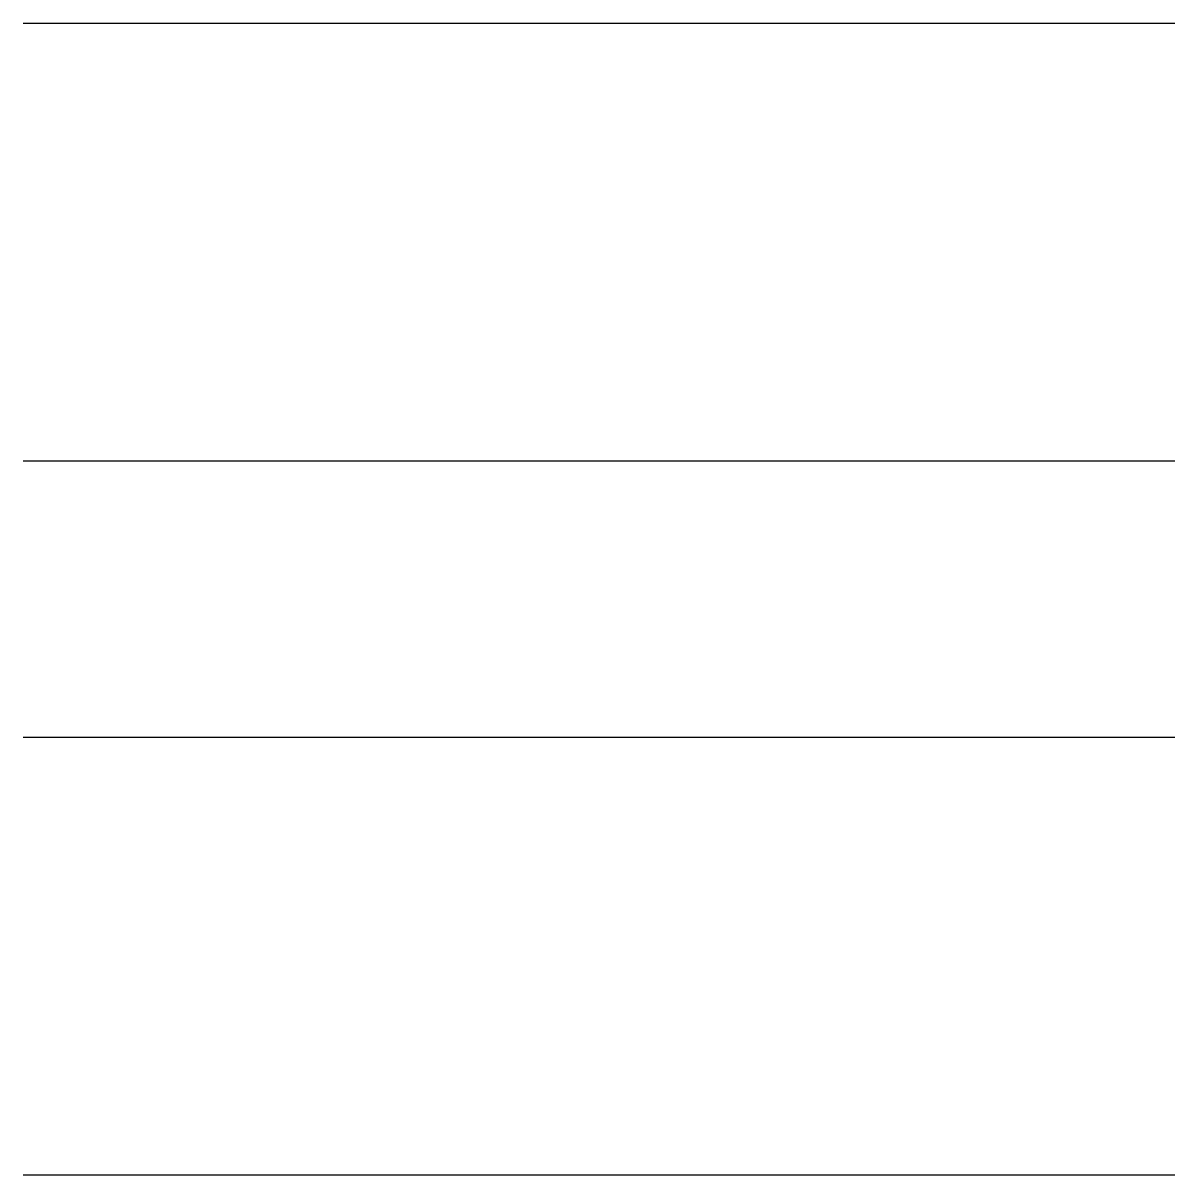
# Model space of a CAD drawing. Extents: x -0.5 to 0.5, y -0.5 to 0.5.
import ezdxf

# ---------------------------------------------------------------- set-up
doc = ezdxf.new("R2010")
doc.units = 0
doc.header["$MEASUREMENT"] = 0
doc.linetypes.add('HIDDEN', pattern=[0.375, 0.25, -0.125])
doc.layers.get('0').update_dxf_attribs({"linetype": 'CONTINUOUS'})
doc.layers.add('WALL', color=7, linetype='CONTINUOUS')

msp = doc.modelspace()

# ---------------------------------------------------------------- linework, layer by layer
at = {"linetype": 'HIDDEN', "ltscale": 1000}
for p, q in [((-0.5, 0.12), (0.5, 0.12)), ((-0.5, -0.12), (0.5, -0.12))]:
    msp.add_line(p, q, dxfattribs=at)
at = {"layer": 'WALL'}
for p, q in [((-0.5, 0.5), (0.5, 0.5)), ((-0.5, -0.5), (0.5, -0.5))]:
    msp.add_line(p, q, dxfattribs=at)

doc.saveas('drawing.dxf')
